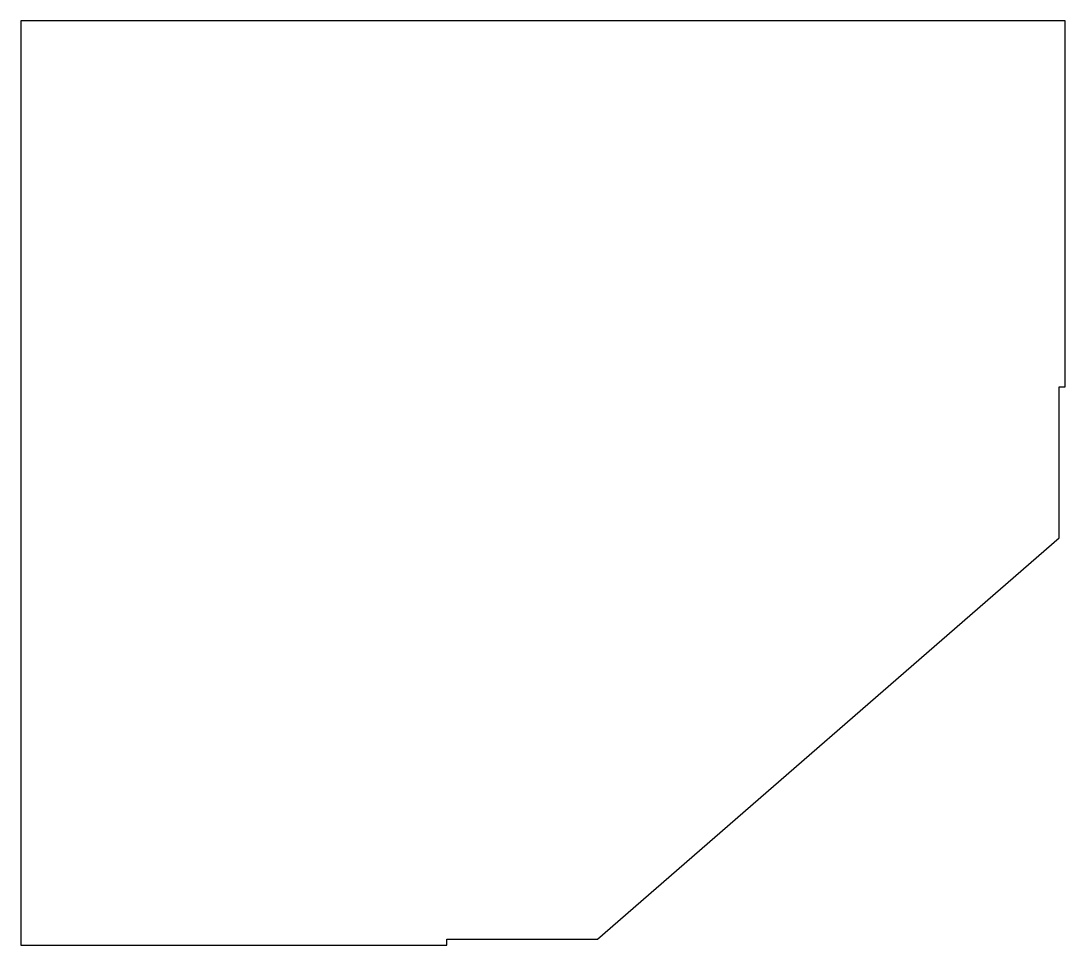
# Model space of a CAD drawing. Extents: x 0 to 34.6, y 0 to 30.6.
import ezdxf

# ---------------------------------------------------------------- set-up
doc = ezdxf.new("R2010")
doc.units = 0
doc.layers.add('PartCut', color=1, linetype='CONTINUOUS')

msp = doc.modelspace()

# ---------------------------------------------------------------- linework, layer by layer
at = {"layer": 'PartCut'}
msp.add_lwpolyline([(0, 30.625), (0, 0), (14.125, 0), (14.125, 0.2), (19.125, 0.2), (34.425, 13.5), (34.425, 18.5), (34.625, 18.5), (34.625, 30.625)], close=True, dxfattribs=at)

doc.saveas('drawing.dxf')
